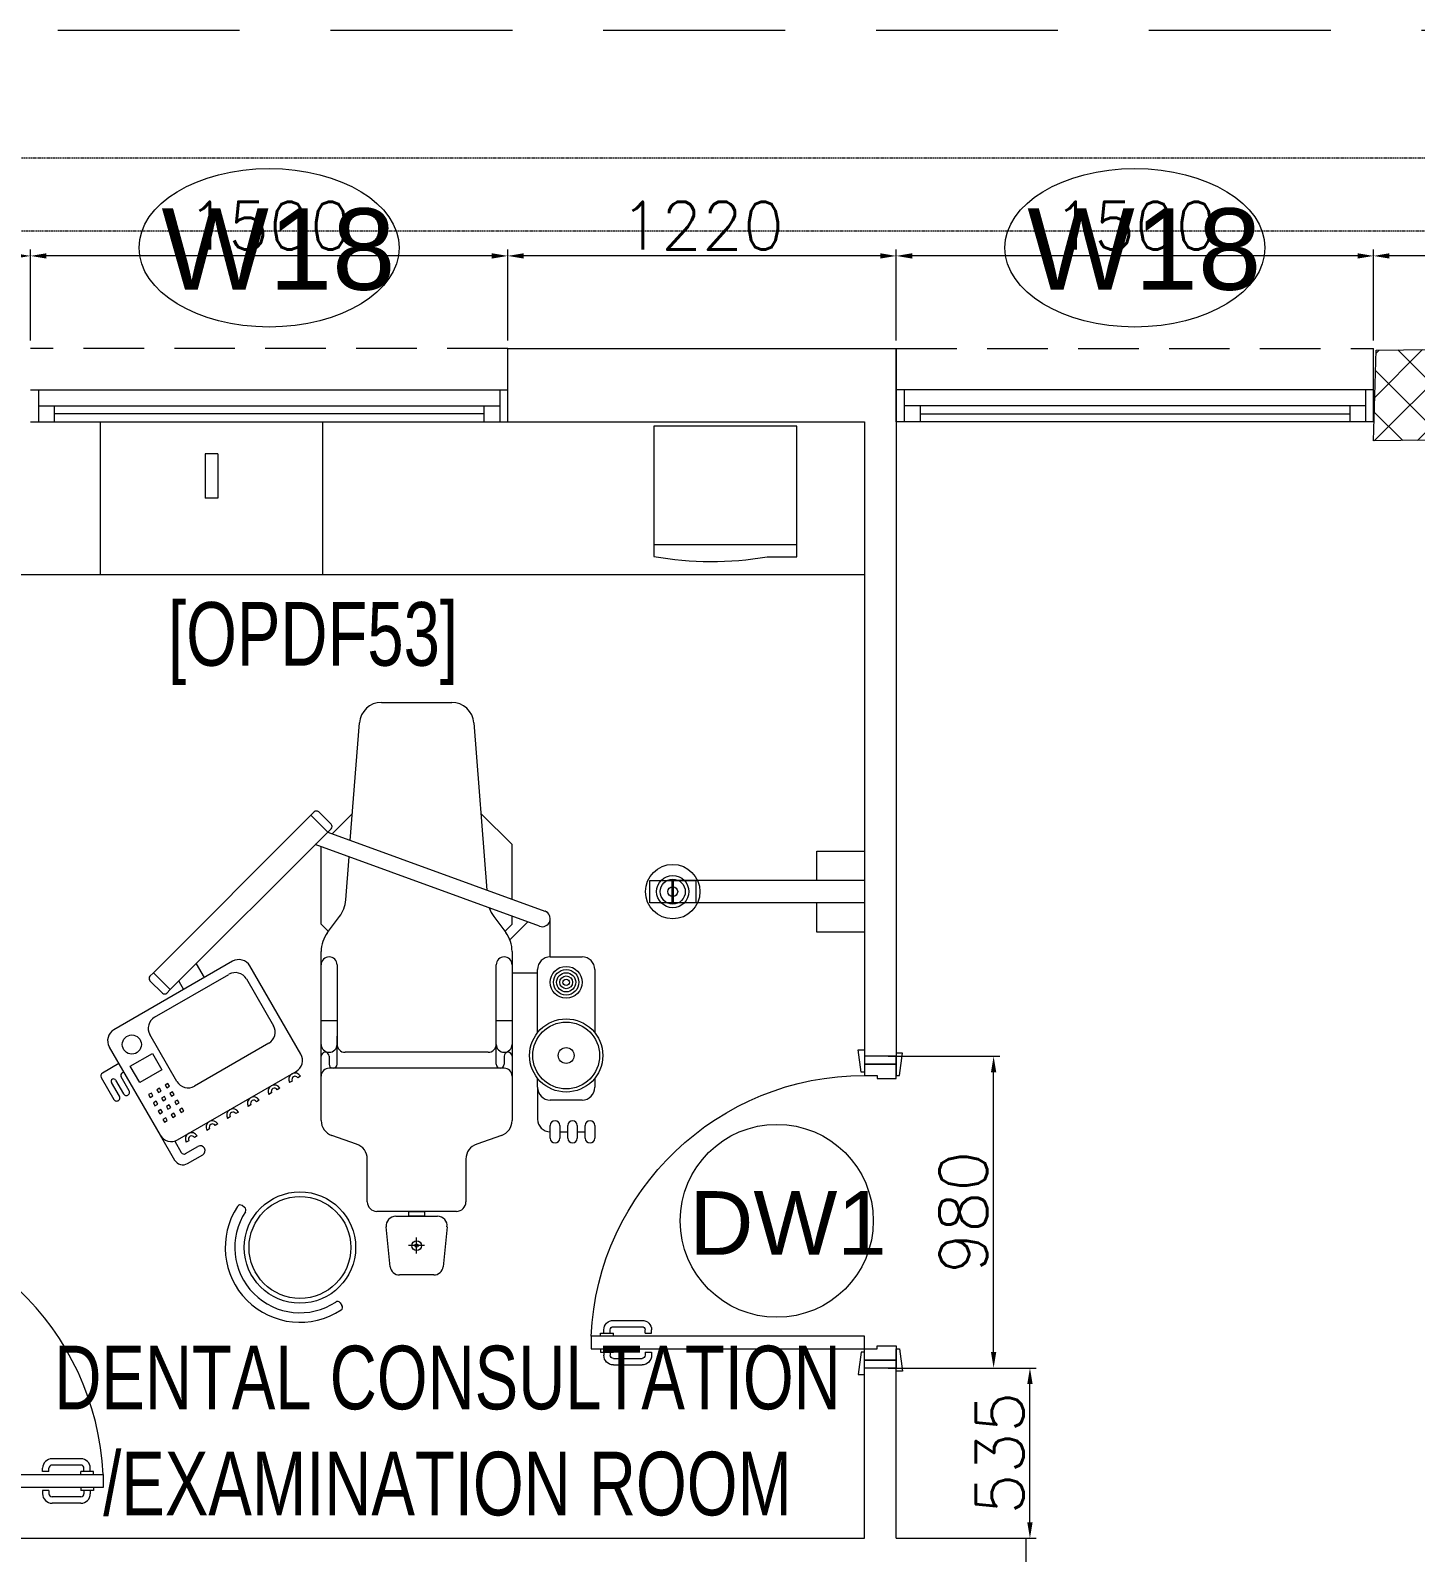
# Model space of a CAD drawing. Header units: millimetres. Extents: x -2143172 to 5255, y -610845 to 279739.
# Drawn here: x -1077387 to -1073034, y -576503 to -571718 of the extents above; entities that cross this region are included whole.
import ezdxf

# ---------------------------------------------------------------- set-up
doc = ezdxf.new("R2010")
doc.units = ezdxf.units.MM
doc.header["$LTSCALE"] = 30
doc.linetypes.add('HIDDEN', pattern=[9.525, 6.35, -3.175])
doc.linetypes.add('HIDDEN2', pattern=[0.1875, 0.125, -0.0625])
doc.layers.get('0').update_dxf_attribs({"lineweight": 5})
doc.layers.get('Defpoints').update_dxf_attribs({"lineweight": 5})
for name, color, linetype, lineweight in [('72_EGR_BASE_TEXT', 7, 'Continuous', 5), ('Al Window tag', 5, 'Continuous', 5), ('Aluminum', 7, 'Continuous', 5), ('C-HYDR-CTCH', 6, 'Continuous', 5), ('dims.', 152, 'Continuous', 5), ('DTAG', 20, 'Continuous', 9), ('Hatch', 252, 'Continuous', 5), ('LOADING', 163, 'Continuous', 5), ('Proj', 7, 'HIDDEN2', 5), ('Structure', 20, 'Continuous', 5), ('Walls', 32, 'Continuous', 5)]:
    doc.layers.add(name, color=color, linetype=linetype, lineweight=lineweight)
doc.layers.add('Wooden Joinery', color=7, linetype='Continuous', lineweight=5, true_color=0x521300)
doc.styles.add('SIMPLEX', font='SIMPLEX.shx', dxfattribs={"height": 150})
doc.styles.add('TTLB-A0-JeddahDP$0$swis721', font='swiss.ttf')
doc.styles.add('X3G_ENTITY_9EC9', font='swisscl.ttf', dxfattribs={"height": 0.2})
doc.styles.add('X3G_ENTITY_9F38', font='swisscl.ttf', dxfattribs={"height": 0.2})
doc.dimstyles.new('Buk', dxfattribs={"dimtxt": 150, "dimasz": 50, "dimexe": 20, "dimexo": 25, "dimgap": 20, "dimtad": 1, "dimdec": 0, "dimrnd": 5, "dimdsep": 46, "dimtxsty": 'SIMPLEX', "dimcen": 0, "dimdle": 20, "dimclrd": 256, "dimclre": 256, "dimclrt": 256, "dimadec": 0, "dimazin": 0, "dimtfac": 0.0075, "dimtdec": 0, "dimtmove": 1, "dimatfit": 2, "dimldrblk": 'ARCHTICK', "dimfxl": 1, "dimtolj": 1, "dimtzin": 0, "dimlwd": -1, "dimlwe": -1, "dimarcsym": 0})

# ---------------------------------------------------------------- blocks, each defined once
blk = doc.blocks.new('*D358')
at = {"layer": 'Defpoints', "color": 0, "transparency": 16777216}
for p in [(-1074665.5, -575923.1, 0.1), (-1074245.4, -575923.1), (-1074665.5, -576458.1, 0.1)]:
    blk.add_point(p, dxfattribs=at)
at = {"layer": 'dims.', "linetype": 'Continuous', "transparency": 16777216}
for p, q in [((-1074640.5, -575923.1), (-1074225.4, -575923.1)), ((-1074640.5, -576458.1), (-1074225.4, -576458.1))]:
    blk.add_line(p, q, dxfattribs=at)
at = {"layer": 'dims.', "transparency": 16777216}
blk.add_line((-1074245.4, -576408.1), (-1074245.4, -575973.1), dxfattribs=at)
for points in [[(-1074253.7, -575973.1), (-1074237, -575973.1), (-1074245.4, -575923.1)], [(-1074253.7, -576408.1), (-1074237, -576408.1), (-1074245.4, -576458.1)]]:
    blk.add_solid(points, dxfattribs=at)
at = {"layer": 'dims.', "transparency": 16777216, "insert": (-1074340.4, -576190.6), "char_height": 150, "attachment_point": 5, "rotation": 90, "style": 'SIMPLEX'}
blk.add_mtext('\\A1;535', dxfattribs=at)
blk = doc.blocks.new('_ArchTick')
at = {"color": 0, "linetype": 'ByBlock', "const_width": 0.15}
blk.add_lwpolyline([(-0.5, -0.5), (0.5, 0.5)], dxfattribs=at)
blk = doc.blocks.new('*D359')
at = {"layer": 'Defpoints', "color": 0, "transparency": 16777216}
for p in [(-1074715.5, -574943.1, 0.1), (-1074359.6, -574943.1), (-1074715.5, -575923.1, 0.1)]:
    blk.add_point(p, dxfattribs=at)
at = {"layer": 'dims.', "linetype": 'Continuous', "transparency": 16777216}
for p, q in [((-1074690.5, -574943.1), (-1074339.6, -574943.1)), ((-1074690.5, -575923.1), (-1074339.6, -575923.1))]:
    blk.add_line(p, q, dxfattribs=at)
at = {"layer": 'dims.', "transparency": 16777216}
blk.add_line((-1074359.6, -575873.1), (-1074359.6, -574993.1), dxfattribs=at)
for points in [[(-1074367.9, -574993.1), (-1074351.2, -574993.1), (-1074359.6, -574943.1)], [(-1074367.9, -575873.1), (-1074351.2, -575873.1), (-1074359.6, -575923.1)]]:
    blk.add_solid(points, dxfattribs=at)
at = {"layer": 'dims.', "transparency": 16777216, "insert": (-1074454.6, -575433.1), "char_height": 150, "attachment_point": 5, "rotation": 90, "style": 'SIMPLEX'}
blk.add_mtext('\\A1;980', dxfattribs=at)
blk = doc.blocks.new('*D194')
at = {"layer": 'Defpoints', "color": 0, "transparency": 16777216}
for p in [(-1073165.5, -572426.9), (-1073165.5, -572718.1, 0.1), (-1069301.9, -572718.1, 0.1)]:
    blk.add_point(p, dxfattribs=at)
at = {"layer": 'dims.', "linetype": 'Continuous', "transparency": 16777216}
for p, q in [((-1073165.5, -572693.1), (-1073165.5, -572406.9)), ((-1069301.9, -572693.1), (-1069301.9, -572406.9))]:
    blk.add_line(p, q, dxfattribs=at)
at = {"layer": 'dims.', "transparency": 16777216}
blk.add_line((-1069351.9, -572426.9), (-1073115.5, -572426.9), dxfattribs=at)
for points in [[(-1073115.5, -572418.6), (-1073115.5, -572435.3), (-1073165.5, -572426.9)], [(-1069351.9, -572418.6), (-1069351.9, -572435.3), (-1069301.9, -572426.9)]]:
    blk.add_solid(points, dxfattribs=at)
at = {"layer": 'dims.', "transparency": 16777216, "insert": (-1071233.7, -572331.9), "char_height": 150, "attachment_point": 5, "style": 'SIMPLEX'}
blk.add_mtext('\\A1;3865', dxfattribs=at)
blk = doc.blocks.new('*D195')
at = {"layer": 'Defpoints', "color": 0, "transparency": 16777216}
for p in [(-1074665.5, -572426.9), (-1074665.5, -572718.1, 0.1), (-1073165.5, -572718.1, 0.1)]:
    blk.add_point(p, dxfattribs=at)
at = {"layer": 'dims.', "linetype": 'Continuous', "transparency": 16777216}
for p, q in [((-1074665.5, -572693.1), (-1074665.5, -572406.9)), ((-1073165.5, -572693.1), (-1073165.5, -572406.9))]:
    blk.add_line(p, q, dxfattribs=at)
at = {"layer": 'dims.', "transparency": 16777216}
blk.add_line((-1073215.5, -572426.9), (-1074615.5, -572426.9), dxfattribs=at)
for points in [[(-1074615.5, -572418.6), (-1074615.5, -572435.3), (-1074665.5, -572426.9)], [(-1073215.5, -572418.6), (-1073215.5, -572435.3), (-1073165.5, -572426.9)]]:
    blk.add_solid(points, dxfattribs=at)
at = {"layer": 'dims.', "transparency": 16777216, "insert": (-1073915.5, -572331.9), "char_height": 150, "attachment_point": 5, "style": 'SIMPLEX'}
blk.add_mtext('\\A1;1500', dxfattribs=at)
blk = doc.blocks.new('*D196')
at = {"layer": 'Defpoints', "color": 0, "transparency": 16777216}
for p in [(-1075886.6, -572426.9), (-1075886.6, -572718.1, 0.1), (-1074665.5, -572718.1, 0.1)]:
    blk.add_point(p, dxfattribs=at)
at = {"layer": 'dims.', "linetype": 'Continuous', "transparency": 16777216}
for p, q in [((-1075886.6, -572693.1), (-1075886.6, -572406.9)), ((-1074665.5, -572693.1), (-1074665.5, -572406.9))]:
    blk.add_line(p, q, dxfattribs=at)
at = {"layer": 'dims.', "transparency": 16777216}
blk.add_line((-1074715.5, -572426.9), (-1075836.6, -572426.9), dxfattribs=at)
for points in [[(-1075836.6, -572418.6), (-1075836.6, -572435.3), (-1075886.6, -572426.9)], [(-1074715.5, -572418.6), (-1074715.5, -572435.3), (-1074665.5, -572426.9)]]:
    blk.add_solid(points, dxfattribs=at)
at = {"layer": 'dims.', "transparency": 16777216, "insert": (-1075276, -572331.9), "char_height": 150, "attachment_point": 5, "style": 'SIMPLEX'}
blk.add_mtext('\\A1;1220', dxfattribs=at)
blk = doc.blocks.new('*D197')
at = {"layer": 'Defpoints', "color": 0, "transparency": 16777216}
for p in [(-1077386.6, -572426.9), (-1077386.6, -572718.1, 0.1), (-1075886.6, -572718.1, 0.1)]:
    blk.add_point(p, dxfattribs=at)
at = {"layer": 'dims.', "linetype": 'Continuous', "transparency": 16777216}
for p, q in [((-1077386.6, -572693.1), (-1077386.6, -572406.9)), ((-1075886.6, -572693.1), (-1075886.6, -572406.9))]:
    blk.add_line(p, q, dxfattribs=at)
at = {"layer": 'dims.', "transparency": 16777216}
blk.add_line((-1075936.6, -572426.9), (-1077336.6, -572426.9), dxfattribs=at)
for points in [[(-1077336.6, -572418.6), (-1077336.6, -572435.3), (-1077386.6, -572426.9)], [(-1075936.6, -572418.6), (-1075936.6, -572435.3), (-1075886.6, -572426.9)]]:
    blk.add_solid(points, dxfattribs=at)
at = {"layer": 'dims.', "transparency": 16777216, "insert": (-1076636.6, -572331.9), "char_height": 150, "attachment_point": 5, "style": 'SIMPLEX'}
blk.add_mtext('\\A1;1500', dxfattribs=at)
blk = doc.blocks.new('*D198')
at = {"layer": 'Defpoints', "color": 0, "transparency": 16777216}
for p in [(-1078227, -572426.9), (-1078227, -572718.1, 0.1), (-1077386.6, -572718.1, 0.1)]:
    blk.add_point(p, dxfattribs=at)
at = {"layer": 'dims.', "linetype": 'Continuous', "transparency": 16777216}
for p, q in [((-1078227, -572693.1), (-1078227, -572406.9)), ((-1077386.6, -572693.1), (-1077386.6, -572406.9))]:
    blk.add_line(p, q, dxfattribs=at)
at = {"layer": 'dims.', "transparency": 16777216}
blk.add_line((-1077436.6, -572426.9), (-1078177, -572426.9), dxfattribs=at)
for points in [[(-1078177, -572418.6), (-1078177, -572435.3), (-1078227, -572426.9)], [(-1077436.6, -572418.6), (-1077436.6, -572435.3), (-1077386.6, -572426.9)]]:
    blk.add_solid(points, dxfattribs=at)
at = {"layer": 'dims.', "transparency": 16777216, "insert": (-1077806.8, -572331.9), "char_height": 150, "attachment_point": 5, "style": 'SIMPLEX'}
blk.add_mtext('\\A1;840', dxfattribs=at)
blk = doc.blocks.new('A$C72370EFE')
at = {"layer": 'Wooden Joinery'}
for p, q in [((-0.01, -0.04), (-0.02, -0.04)), ((-0.01, -0.03), (-0.01, -0.07)), ((0, -0.03), (-0.01, -0.03)), ((0.04, -0.03), (0.05, -0.03)), ((0.05, -0.03), (0.05, -0.07)), ((0.05, -0.04), (0.06, -0.04)), ((-0.05, -0.07), (-0.05, -0.16)), ((-0.03, -0.07), (-0.03, -0.16)), ((-0.01, -0.06), (-0.02, -0.06)), ((0, -0.07), (-0.01, -0.07)), ((0.04, -0.07), (0.05, -0.07)), ((0.05, -0.06), (0.06, -0.06)), ((0.07, -0.07), (0.07, -0.16)), ((0.09, -0.07), (0.09, -0.16)), ((-0.01, -0.17), (-0.02, -0.17)), ((-0.01, -0.19), (-0.02, -0.19)), ((-0.01, -0.17), (-0.01, -0.19)), ((0.05, -0.17), (0.06, -0.17)), ((0.05, -0.17), (0.05, -0.19)), ((0.05, -0.19), (0.06, -0.19))]:
    blk.add_line(p, q, dxfattribs=at)
for centre, radius, start, end in [((-0.02, -0.07), 0.03, 90, 180), ((0.06, -0.07), 0.03, 0, 90), ((-0.02, -0.07), 0.01, 90, 180), ((0.06, -0.07), 0.01, 0, 90), ((-0.02, -0.16), 0.03, 180, 270), ((-0.02, -0.16), 0.01, 180, 270), ((0.06, -0.16), 0.01, 270, 0), ((0.06, -0.16), 0.03, 270, 0)]:
    blk.add_arc(centre, radius, start, end, dxfattribs=at)
blk = doc.blocks.new('A$C5DAD61B4')
at = {"layer": 'Wooden Joinery'}
for points in [[(80, 959.1), (80, 969.1), (10, 979.1), (10, 959.1)], [(940, 959.1), (940, 969.1), (1010, 979.1), (1010, 959.1)], [(70, 859.1), (70, 849.1), (0, 839.1), (0, 859.1)], [(120, 859.1), (120, 0), (80, 0), (80, 859.1)], [(950, 859.1), (950, 849.1), (1020, 839.1), (1020, 859.1)]]:
    blk.add_lwpolyline(points, close=True, dxfattribs=at)
for points in [[(45, 859.1), (45, 959.1), (20, 959.1), (20, 859.1), (45, 859.1)], [(45, 859.1), (80, 859.1), (80, 899.1), (90, 899.1), (90, 959.1), (45, 959.1), (45, 859.1)], [(975, 859.1), (940, 859.1), (940, 899.1), (930, 899.1), (930, 959.1), (975, 959.1), (975, 859.1)], [(975, 859.1), (975, 959.1), (1000, 959.1), (1000, 859.1), (975, 859.1)]]:
    blk.add_lwpolyline(points, dxfattribs=at)
blk.add_arc((80, 859.1), 860, 272.666, 0, dxfattribs=at)
at = {"layer": 'Wooden Joinery', "xscale": 999.9999999998854, "yscale": 999.9999999998854, "zscale": 999.9999999998854, "rotation": 180}
blk.add_blockref('A$C72370EFE', (120, 0), dxfattribs=at)
blk = doc.blocks.new('A$C47696aed')
at = {"layer": 'Hatch'}
h = blk.add_hatch(dxfattribs=at)
h.set_pattern_fill('ANSI37', color=256, scale=30)
h.paths.add_polyline_path([(50952.7, 21917.9), (50348.7, 21909.7), (50352.6, 21621.3), (50956.6, 21629.5)])
h.paths.add_polyline_path([(43791.9, 21910.1), (43208.4, 21904.7), (43188.5, 21613.3), (43772, 21618.7)])
h.paths.add_polyline_path([(29414.9, 21902.8), (28815.8, 21898.7), (28810.1, 21605.6), (29409.2, 21609.7)])
h.paths.add_polyline_path([(36600.2, 21904.9), (35999, 21897.4), (35990.7, 21611.8), (36591.9, 21619.3)])
h.paths.add_polyline_path([(22195.7, 21912), (21589.3, 21890.2), (21603.8, 21597.6), (22210.2, 21619.5)])
h.paths.add_polyline_path([(15459.1, 21901.7), (14237.2, 21925.6), (14230.7, 21629.5), (15452.7, 21605.5)])
h.paths.add_polyline_path([(15473.2, 14701.6), (14258.2, 14685.8), (14244.7, 14393.4), (15459.7, 14409.1)])
h.paths.add_polyline_path([(15447.1, 7508.4), (14244, 7492.4), (14238.3, 7199.4), (15441.4, 7215.3)])
h.paths.add_polyline_path([(15465.6, 309.7), (14269, 298.3), (14271.8, 3.8), (15468.5, 15.2)])
h.paths.add_polyline_path([(7830.6, 311.8), (7227.1, 308.1), (7237.7, 22.6), (7841.3, 26.3)])
h.paths.add_polyline_path([(7815.2, 7509.8), (7218.4, 7511.4), (7218.2, 7210.2), (7815.1, 7208.6)])
h.paths.add_polyline_path([(7825.1, 14699.4), (7205.8, 14700.6), (7195.2, 14397.6), (7814.5, 14396.4)])
h.paths.add_polyline_path([(7801.7, 21878.7), (7201.1, 21893.2), (7197.5, 21603.6), (7798.1, 21589.1)])
h.paths.add_polyline_path([(602.6, 21876.9), (0, 21899.6), (1.9, 21611.2), (604.5, 21588.5)])
h.paths.add_polyline_path([(610.4, 7498.6), (8.3, 7491.6), (11.7, 7200), (613.7, 7206.9)])
h.paths.add_polyline_path([(627.9, 303.9), (29.5, 302.9), (34.3, 2.3), (632.7, 3.3)])
h.paths.add_polyline_path([(22214.6, 317.2), (21608.9, 304.3), (21614.6, 3.1), (22220.3, 16)])
h.paths.add_polyline_path([(22208.1, 7509.7), (21613.7, 7492.1), (21615.8, 7195.5), (22210.2, 7213.1)])
h.paths.add_polyline_path([(22199.3, 14717.7), (21600.4, 14710), (21604.4, 14409.9), (22203.4, 14417.6)])
h.paths.add_polyline_path([(29399.7, 14702.4), (28797.7, 14707.1), (28802, 14415), (29403.9, 14410.3)])
h.paths.add_polyline_path([(29403.4, 7519.8), (28799.6, 7502.2), (28813, 7202.1), (29413.1, 7223.2)])
h.paths.add_polyline_path([(29419.5, 303.8), (28815.7, 310.4), (28813.3, 24.7), (29417.2, 18.1)])
h.paths.add_polyline_path([(36618, 314.2), (36020.7, 299.7), (36029.7, 0), (36627, 14.6)])
h.paths.add_polyline_path([(36610.7, 7502.6), (36009.5, 7504.5), (36010.6, 7207.3), (36611.9, 7205.4)])
h.paths.add_polyline_path([(36574.3, 14706.4), (35993.4, 14711.1), (36013.1, 14421.3), (36594, 14416.6)])
h.paths.add_polyline_path([(43777.6, 14705.7), (43180, 14719.4), (43182, 14427.5), (43779.6, 14413.8)])
h.paths.add_polyline_path([(43778.6, 7507.1), (43210.2, 7499.5), (43212, 7205.4), (43780.5, 7213)])
h.paths.add_polyline_path([(43815.7, 310), (43210.4, 307.3), (43211.8, 2.8), (43817, 5.4)])
h.paths.add_polyline_path([(50989.9, 309.5), (50401.9, 325.5), (50388.7, 18.3), (50976.7, 2.3)])
h.paths.add_polyline_path([(50974.1, 7508.9), (50370.9, 7510), (50368.9, 7213.4), (50972.2, 7212.3)])
at = {"layer": 'C-HYDR-CTCH', "color": 4, "flags": 128}
blk.add_lwpolyline([(35990.7, 21611.8), (35999, 21897.4), (36600.2, 21904.9), (36591.9, 21619.3), (35990.7, 21611.8)], dxfattribs=at)
blk = doc.blocks.new('A$C69883648')
at = {"layer": 'Al Window tag'}
blk.add_ellipse((0, 0), major_axis=(408.6, 0), ratio=0.610025, dxfattribs=at)
at = {"layer": 'Al Window tag', "insert": (-338.2, 123.8, 0), "char_height": 256, "attachment_point": 1, "style": 'TTLB-A0-JeddahDP$0$swis721'}
blk.add_mtext_dynamic_manual_height_columns('W18', width=1569.457, gutter_width=9406.5, heights=[480.3], dxfattribs=at)
blk = doc.blocks.new('A$C164D1FF0')
at = {"layer": 'DTAG'}
blk.add_circle((0, 0), 303.3, dxfattribs=at)
at = {"layer": 'DTAG', "insert": (-275.2, 93.3), "char_height": 200, "width": 6547.939, "attachment_point": 1, "style": 'TTLB-A0-JeddahDP$0$swis721'}
blk.add_mtext('DW1', dxfattribs=at)
blk = doc.blocks.new('3-Wall-hung vitreous china basin -  Khroma - 327651xx0 - 327651000 White-4272088-4-Second Floor Level')
at = {"layer": 'LOADING'}
for p, q in [((475, 489.5), (-225, 489.5)), ((-225, 489.5), (-225, 10)), ((475, 10), (475, 489.5)), ((105, 250), (145, 250)), ((105, 110), (105, 250)), ((145, 110), (145, 250)), ((105, 110), (145, 110))]:
    blk.add_line(p, q, dxfattribs=at)
blk = doc.blocks.new('D.131.54.59')
for p, q in [((293989, 4464.5), (293384, 4464.5)), ((293389, 4429.5), (293384, 4429.5)), ((293989, 4394.5), (293384, 4394.5))]:
    blk.add_line(p, q)
for points in [[(293989, 4557), (293989, 4302), (293839, 4302), (293839, 4394.5)], [(293839, 4464.5), (293839, 4557), (293989, 4557)], [(293314, 4464.5), (293384, 4464.5), (293384, 4394.5), (293314, 4394.5), (293314, 4464.5)], [(293389, 4464.5), (293459, 4464.5), (293459, 4394.5), (293389, 4394.5), (293389, 4464.5)]]:
    blk.add_lwpolyline(points)
for radius in [85.6, 50.6, 39.4, 15.6]:
    blk.add_circle((293386.5, 4429.5), radius)
blk = doc.blocks.new('D.121.03.06')
at = {"layer": 'LOADING'}
for p, q in [((286077.8, 7085), (286298.2, 7085)), ((285979.6, 6651.1), (286008, 7020.4)), ((286368, 7020.4), (286408.4, 6495)), ((285855.5, 6730), (285360.6, 6235)), ((285866.2, 6740.6), (285855.5, 6730)), ((285908.6, 6676.9), (285855.5, 6730)), ((285880.3, 6740.6), (285919.2, 6701.7)), ((285922.2, 6672), (285986.1, 6735.9)), ((286488, 6637.8), (286389.9, 6735.9)), ((285413.6, 6182), (285908.6, 6676.9)), ((285919.2, 6687.5), (285908.6, 6676.9)), ((285908.6, 6676.9), (286591.4, 6428.4)), ((286574.3, 6381.4), (285869.6, 6637.9)), ((285888, 6387.8), (285888, 6631.2)), ((286488, 6466), (286488, 6637.8)), ((285965.2, 6464), (285975.6, 6599.3)), ((286488, 6387.8), (286488, 6412.8)), ((285910.6, 6365.2), (285888, 6387.8)), ((285908, 6361.7), (285945.5, 6411.7)), ((286430.5, 6411.7), (286468, 6361.7)), ((286465.4, 6365.2), (286488, 6387.8)), ((286481, 6338.4), (286537.5, 6394.8)), ((286607.9, 6285), (286607.9, 6404.9)), ((285609.3, 6271.1), (285236.9, 6056.1)), ((285888, 5910), (285888, 6301.7)), ((286488, 6301.7), (286488, 5910)), ((286608, 6285), (286708, 6285)), ((285360.6, 6235), (285350, 6224.4)), ((285413.6, 6182), (285360.6, 6235)), ((285360.6, 6235), (285413.6, 6182)), ((285364.5, 6095.1), (285598.3, 6230.1)), ((285495.2, 6263.5), (285520.4, 6219.8)), ((285823.9, 5979.4), (285663.9, 6256.5)), ((285888, 6010), (285888, 6260)), ((285938, 6260), (285938, 6010)), ((286438, 6010), (286438, 6260)), ((286488, 6260), (286488, 6010)), ((286488, 6235), (286568, 6235)), ((286568, 6046.6), (286568, 6245)), ((286748, 6245), (286748, 6046.6)), ((285350, 6210.2), (285388.9, 6171.3)), ((285403, 6171.3), (285413.6, 6182)), ((285440.3, 6208.6), (285455.5, 6182.3)), ((285652.9, 6215.5), (285737.9, 6068.3)), ((285888, 6085), (285938, 6085)), ((286438, 6085), (286488, 6085)), ((285434.8, 5893.3), (285349.8, 6040.5)), ((285938, 5947.5), (285938, 6036.1)), ((286438, 5947.5), (286438, 6036.1)), ((285222.2, 6001.5), (285382.2, 5724.4)), ((285288.1, 5941.5), (285357.4, 5981.5)), ((285357.4, 5981.5), (285387.4, 5929.6)), ((285723.3, 6013.6), (285489.5, 5878.6)), ((286413, 5985), (285963, 5985)), ((285252.2, 5949.5), (285200.3, 5919.5)), ((285318.1, 5889.6), (285288.1, 5941.5)), ((285913, 5972.5), (285913, 5947.5)), ((286463, 5935), (285913, 5935)), ((286463, 5972.5), (286463, 5947.5)), ((285196.6, 5905.9), (285236.6, 5836.6)), ((285253.9, 5846.6), (285228.9, 5889.9)), ((285242.1, 5897.5), (285267.1, 5854.2)), ((285284.5, 5864.2), (285259.5, 5907.5)), ((285263.1, 5921.2), (285267.2, 5923.5)), ((285387.4, 5929.6), (285318.1, 5889.6)), ((285406.2, 5886.9), (285397.6, 5881.9)), ((285411.2, 5878.2), (285406.2, 5886.9)), ((285436.9, 5709.7), (285809.3, 5924.7)), ((285797.3, 5894.7), (285788.7, 5889.7)), ((285823.3, 5909.7), (285814.7, 5904.7)), ((285888, 5770.6), (285888, 5910)), ((286488, 5910), (286488, 5770.6)), ((286568, 5875), (286568, 5903.4)), ((286748, 5903.4), (286748, 5875)), ((285354.3, 5856.9), (285345.6, 5851.9)), ((285345.6, 5851.9), (285350.6, 5843.2)), ((285350.6, 5843.2), (285359.3, 5848.2)), ((285359.3, 5848.2), (285354.3, 5856.9)), ((285380.3, 5871.9), (285371.6, 5866.9)), ((285371.6, 5866.9), (285376.6, 5858.2)), ((285376.6, 5858.2), (285385.3, 5863.2)), ((285385.3, 5863.2), (285380.3, 5871.9)), ((285395.3, 5845.9), (285386.6, 5840.9)), ((285386.6, 5840.9), (285391.6, 5832.2)), ((285400.3, 5837.2), (285395.3, 5845.9)), ((285397.6, 5881.9), (285402.6, 5873.2)), ((285402.6, 5873.2), (285411.2, 5878.2)), ((285421.2, 5860.9), (285412.6, 5855.9)), ((285412.6, 5855.9), (285417.6, 5847.2)), ((285417.6, 5847.2), (285426.2, 5852.2)), ((285426.2, 5852.2), (285421.2, 5860.9)), ((285732.4, 5857.2), (285723.7, 5852.2)), ((285758.4, 5872.2), (285749.7, 5867.2)), ((286568, 5875), (286568, 5775)), ((285369.3, 5830.9), (285360.6, 5825.9)), ((285360.6, 5825.9), (285365.6, 5817.2)), ((285365.6, 5817.2), (285374.3, 5822.2)), ((285374.3, 5822.2), (285369.3, 5830.9)), ((285384.3, 5804.9), (285375.6, 5799.9)), ((285375.6, 5799.9), (285380.6, 5791.3)), ((285380.6, 5791.3), (285389.3, 5796.3)), ((285389.3, 5796.3), (285384.3, 5804.9)), ((285391.6, 5832.2), (285400.3, 5837.2)), ((285410.3, 5819.9), (285401.6, 5814.9)), ((285401.6, 5814.9), (285406.6, 5806.3)), ((285406.6, 5806.3), (285415.3, 5811.3)), ((285415.3, 5811.3), (285410.3, 5819.9)), ((285425.3, 5793.9), (285416.6, 5788.9)), ((285430.3, 5785.3), (285425.3, 5793.9)), ((285436.2, 5834.9), (285427.6, 5829.9)), ((285427.6, 5829.9), (285432.6, 5821.3)), ((285432.6, 5821.3), (285441.2, 5826.3)), ((285441.2, 5826.3), (285436.2, 5834.9)), ((285451.2, 5808.9), (285442.6, 5803.9)), ((285442.6, 5803.9), (285447.6, 5795.3)), ((285447.6, 5795.3), (285456.2, 5800.3)), ((285456.2, 5800.3), (285451.2, 5808.9)), ((285628.5, 5797.2), (285619.8, 5792.2)), ((285667.4, 5819.7), (285658.8, 5814.7)), ((285693.4, 5834.7), (285684.8, 5829.7)), ((286708, 5835), (286608, 5835)), ((285399.3, 5778.9), (285390.6, 5773.9)), ((285390.6, 5773.9), (285395.6, 5765.3)), ((285395.6, 5765.3), (285404.3, 5770.3)), ((285404.3, 5770.3), (285399.3, 5778.9)), ((285416.6, 5788.9), (285421.6, 5780.3)), ((285421.6, 5780.3), (285430.3, 5785.3)), ((285537.5, 5744.7), (285528.9, 5739.7)), ((285563.5, 5759.7), (285554.9, 5754.7)), ((285602.5, 5782.2), (285593.8, 5777.2)), ((286608, 5715), (286608, 5755)), ((286638, 5755), (286638, 5715)), ((286663, 5715), (286663, 5755)), ((286693, 5755), (286693, 5715)), ((286718, 5715), (286718, 5755)), ((286748, 5755), (286748, 5715)), ((285382.2, 5724.4), (285427.3, 5646.4)), ((285427.6, 5705.8), (285448.3, 5670.1)), ((285472.6, 5707.2), (285463.9, 5702.2)), ((285498.6, 5722.2), (285489.9, 5717.2)), ((285999.3, 5696.6), (285921.7, 5723.4)), ((286454.3, 5723.4), (286376.7, 5696.6)), ((286638, 5735), (286663, 5735)), ((286693, 5735), (286718, 5735)), ((285461.9, 5666.4), (285500.9, 5688.9)), ((285468.3, 5635.5), (285515.9, 5663)), ((286033, 5515), (286033, 5649.4)), ((286343, 5649.4), (286343, 5515)), ((285647.5, 5497.5), (285639.4, 5503.3)), ((286313, 5485), (286063, 5485)), ((286122.3, 5469.8), (286253.7, 5469.8)), ((286163, 5469.8), (286163, 5485)), ((286163, 5485), (286213, 5485)), ((286213, 5469.8), (286163, 5469.8)), ((286213, 5485), (286213, 5469.8)), ((286104.5, 5311), (286092.5, 5435.9)), ((286283.5, 5435.9), (286271.5, 5311)), ((286213.2, 5377.4), (286162.8, 5377.4)), ((286188, 5352.3), (286188, 5402.6)), ((286241.7, 5285), (286134.3, 5285)), ((285947.5, 5197.5), (285953.4, 5189.4))]:
    blk.add_line(p, q, dxfattribs=at)
for centre, radius in [((286658, 6205), 50), ((286658, 6205), 40), ((286658, 6205), 30), ((286658, 6205), 20), ((286658, 6205), 10), ((286658, 5975), 115), ((286658, 5975), 105), ((285292.9, 6009.4), 30), ((286658, 5975), 25), ((285821.3, 5371.3), 175), ((285821.3, 5371.3), 160), ((286188, 5377.4), 15.2), ((286188, 5377.4), 5.15)]:
    blk.add_circle(centre, radius, dxfattribs=at)
for centre, radius, start, end in [((286077.8, 7015), 70, 90, 175.6013), ((286298.2, 7015), 70, 4.3987, 90), ((285873.2, 6733.5), 10, 45, 135), ((285912.1, 6694.6), 10, 315, 45), ((285865.5, 6471.7), 100, 323.1301, 355.6013), ((286510.5, 6471.7), 100, 199.0591, 216.8699), ((286582.9, 6404.9), 25, 250, 70), ((286582.9, 6404.9), 25, 0, 70), ((285988, 6301.7), 100, 143.1301, 180), ((286388, 6301.7), 100, 0, 36.8699), ((285629.3, 6236.5), 40, 30, 120), ((285913, 6260), 25, 0, 180), ((286463, 6260), 25, 0, 180), ((286608, 6245), 40, 90, 180), ((286708, 6245), 40, 0, 90), ((285357, 6217.3), 10, 135, 225), ((285618.3, 6195.5), 40, 30, 120), ((285395.9, 6178.4), 10, 225, 315), ((285384.5, 6060.5), 40, 120, 210), ((285256.9, 6021.5), 40, 120, 210), ((285703.3, 6048.3), 40, 300, 30), ((285913, 6010), 25, 180, 0), ((285900.5, 5972.5), 12.5, 0, 180), ((285963, 6010), 25, 180, 270), ((286413, 6010), 25, 270, 0), ((286463, 6010), 25, 180, 0), ((286475.5, 5972.5), 12.5, 0, 180), ((285789.3, 5959.4), 40, 300, 30), ((285913, 5910), 25, 90, 180), ((285925.5, 5947.5), 12.5, 180, 0), ((286450.5, 5947.5), 12.5, 180, 0), ((286463, 5910), 25, 0, 90), ((285205.3, 5910.9), 10, 120, 210), ((285235.5, 5893.7), 7.62, 30, 210), ((285268.1, 5912.5), 10, 120, 210), ((285469.5, 5913.3), 40, 210, 300), ((285806, 5899.7), 20, 30, 210), ((285806, 5899.7), 10, 30, 210), ((285245.3, 5841.6), 10, 210, 30), ((285275.8, 5859.2), 10, 210, 30), ((285676.1, 5824.7), 20, 30, 210), ((285741.1, 5862.2), 20, 30, 210), ((285741.1, 5862.2), 10, 30, 210), ((286608, 5875), 40, 180, 270), ((286708, 5875), 40, 270, 0), ((285611.1, 5787.2), 20, 30, 210), ((285611.1, 5787.2), 10, 30, 210), ((285676.1, 5824.7), 10, 30, 210), ((285546.2, 5749.7), 20, 30, 210), ((285546.2, 5749.7), 10, 30, 210), ((285938, 5770.6), 50, 180, 250.9744), ((286438, 5770.6), 50, 289.0256, 360), ((286608, 5775), 40, 180, 270), ((286623, 5755), 15, 0, 180), ((286678, 5755), 15, 0, 180), ((286733, 5755), 15, 0, 180), ((285416.9, 5744.4), 40, 210, 300), ((285481.2, 5712.2), 20, 30, 210), ((285481.2, 5712.2), 10, 30, 210), ((285983, 5649.4), 50, 0, 70.9744), ((286393, 5649.4), 50, 109.0256, 180), ((286623, 5715), 15, 180, 360), ((286678, 5715), 15, 180, 360), ((286733, 5715), 15, 180, 360), ((285453.3, 5661.4), 30, 210, 300), ((285456.9, 5675.1), 10, 210, 300), ((285508.4, 5676), 15, 300, 120), ((285633.5, 5495.2), 10, 54.0209, 146.5682), ((286063, 5515), 30, 180, 270), ((286313, 5515), 30, 270, 0), ((285821.3, 5371.3), 235, 146.5682, 303.4318), ((285821.3, 5371.3), 205, 146.6867, 303.3133), ((285641.6, 5489.4), 10, 326.6867, 54.0209), ((286122.3, 5439.8), 30, 90, 187.5946), ((286253.7, 5439.8), 30, 352.4054, 90), ((286134.3, 5315), 30, 187.5946, 270), ((286241.7, 5315), 30, 270, 352.4054), ((285939.4, 5191.6), 10, 35.9791, 123.3133), ((285945.3, 5183.5), 10, 303.4318, 35.9791)]:
    blk.add_arc(centre, radius, start, end, dxfattribs=at)
blk = doc.blocks.new('Dental Sterilizer')
at = {"layer": 'LOADING'}
for p, q in [((-40485.8, -32478.8, 0.1), (-40935.8, -32478.8, 0.1)), ((-40935.8, -32478.8, 0.1), (-40935.8, -32888.3, 0.1)), ((-40485.8, -32889.4, 0.1), (-40485.8, -32478.8, 0.1)), ((-40935.8, -32850.6, 0.1), (-40485.8, -32850.6, 0.1)), ((-40579.8, -32889.4, 0.1), (-40485.8, -32889.4, 0.1))]:
    blk.add_line(p, q, dxfattribs=at)
blk.add_arc((-40754.9, -31881.8, 0.1), 1022.7, 259.8109, 279.8595, dxfattribs=at)

msp = doc.modelspace()

# ---------------------------------------------------------------- linework, layer by layer
at = {"layer": 'Aluminum'}
for p, q in [((-1077386.6, -572848.1, 0.2), (-1075886.6, -572848.1, 0.2)), ((-1077361.6, -572848.1, 0.2), (-1077361.6, -572948.1, 0.2)), ((-1075911.6, -572848.1, 0.2), (-1075911.6, -572948.1, 0.2)), ((-1077361.6, -572898.1, 0.2), (-1075911.6, -572898.1, 0.2)), ((-1077311.6, -572898.1, 0.2), (-1077311.6, -572948.1, 0.2)), ((-1075961.6, -572898.1, 0.2), (-1075961.6, -572948.1, 0.2)), ((-1077386.6, -572948.1, 0.2), (-1075886.6, -572948.1, 0.2)), ((-1075961.6, -572923.1, 0.2), (-1077311.6, -572923.1, 0.2))]:
    msp.add_line(p, q, dxfattribs=at)
at = {"layer": 'Aluminum', "color": 6}
for p, q in [((-1073165.5, -572848.1, 0.2), (-1074665.5, -572848.1, 0.2)), ((-1074640.5, -572848.1, 0.2), (-1074640.5, -572948.1, 0.2)), ((-1073190.5, -572848.1, 0.2), (-1073190.5, -572948.1, 0.2)), ((-1073190.5, -572898.1, 0.2), (-1074640.5, -572898.1, 0.2)), ((-1074590.5, -572898.1, 0.2), (-1074590.5, -572948.1, 0.2)), ((-1073240.5, -572898.1, 0.2), (-1073240.5, -572948.1, 0.2)), ((-1073165.5, -572948.1, 0.2), (-1074665.5, -572948.1, 0.2)), ((-1074590.5, -572923.1, 0.2), (-1073240.5, -572923.1, 0.2))]:
    msp.add_line(p, q, dxfattribs=at)
at = {"layer": 'LOADING'}
for p, q in [((-1077537.4, -573428.1, 0.1), (-1075767.4, -573428.1, 0.1)), ((-1075767.4, -573428.1, 0.1), (-1074765.5, -573428.1, 0.1))]:
    msp.add_line(p, q, dxfattribs=at)
at = {"layer": 'Proj'}
for p, q in [((-1087577.2, -572118.1, 0.2), (-1072176.8, -572118.1, 0.2)), ((-1087347.2, -572348.1, 0.2), (-1072406.8, -572348.1, 0.2))]:
    msp.add_line(p, q, dxfattribs=at)
at = {"layer": 'Proj', "linetype": 'HIDDEN'}
msp.add_line((-1075886.6, -572718.1, 0.2), (-1077386.6, -572718.1, 0.2), dxfattribs=at)
at = {"layer": 'Proj', "color": 6, "linetype": 'HIDDEN'}
msp.add_line((-1074665.5, -572718.1, 0.2), (-1073165.5, -572718.1, 0.2), dxfattribs=at)
at = {"layer": 'Proj', "linetype": 'HIDDEN', "ltscale": 3, "elevation": 0.2}
msp.add_lwpolyline([(-1058727, -571718.1), (-1110147, -571718.1), (-1110147, -595618.1), (-1058727, -595618.1)], dxfattribs=at)
at = {"layer": 'Walls'}
for p, q in [((-1075886.6, -572718.1, 0.2), (-1074665.5, -572718.1, 0.2)), ((-1075886.6, -572948.1, 0.2), (-1075886.6, -572718.1, 0.2)), ((-1074665.5, -572718.1, 0.2), (-1074665.5, -574943.1, 0.2)), ((-1074665.5, -572948.1, 0.2), (-1074665.5, -572718.1, 0.2)), ((-1073165.5, -572948.1, 0.2), (-1073165.5, -572718.1, 0.2)), ((-1075886.6, -572948.1, 0.2), (-1074765.5, -572948.1, 0.2)), ((-1074765.5, -572948.1, 0.2), (-1074765.5, -574943.1, 0.2)), ((-1074665.5, -574943.1, 0.2), (-1074765.5, -574943.1, 0.2)), ((-1074665.5, -575923.1, 0.2), (-1074765.5, -575923.1, 0.2)), ((-1074765.5, -576458.1, 0.2), (-1074765.5, -575923.1, 0.2)), ((-1074665.5, -575933.1, 0.2), (-1074665.5, -575923.1, 0.2)), ((-1074665.5, -576458.1, 0.2), (-1074665.5, -575923.1, 0.2)), ((-1078017.4, -576458.1, 0.2), (-1074765.5, -576458.1, 0.2)), ((-1074665.5, -576458.1, 0.2), (-1074257, -576458.1, 0.2)), ((-1074257, -576658.1, 0.2), (-1074257, -576458.1, 0.2))]:
    msp.add_line(p, q, dxfattribs=at)

# ---------------------------------------------------------------- block references
at = {"layer": 'Al Window tag'}
for p in [(-1076636.6, -572401.3, 0.2), (-1073915.5, -572401.3, 0.2)]:
    msp.add_blockref('A$C69883648', p, dxfattribs=at)
at = {"layer": 'DTAG'}
msp.add_blockref('A$C164D1FF0', (-1075040.9, -575460.3, -0.1), dxfattribs=at)
at = {"layer": 'LOADING', "rotation": 180}
msp.add_blockref('3-Wall-hung vitreous china basin -  Khroma - 327651xx0 - 327651000 White-4272088-4-Second Floor Level', (-1076692.4, -572938.6, 0.1), dxfattribs=at)
at = {"layer": 'LOADING'}
for name, p in [('Dental Sterilizer', (-1034491.8, -540483.3, 0.1)), ('D.121.03.06', (-1362360.9, -580915.5, 0.1)), ('D.121.03.06', (-1362360.9, -580915.5, 0.1)), ('D.131.54.59', (-1368754.5, -578854.9, 0.1))]:
    msp.add_blockref(name, p, dxfattribs=at)
at = {"layer": 'Structure', "color": 3}
msp.add_blockref('A$C47696aed', (-1109156.4, -594620.4, 0.2), dxfattribs=at)
at = {"layer": 'Wooden Joinery', "xscale": -1, "rotation": 270}
msp.add_blockref('A$C5DAD61B4', (-1075624.6, -575943.1, 0.2), dxfattribs=at)
at = {"layer": 'Wooden Joinery', "rotation": 89.99999999999999}
msp.add_blockref('A$C5DAD61B4', (-1077158.4, -576378.1, 0.2), dxfattribs=at)

# ---------------------------------------------------------------- texts
at = {"layer": '72_EGR_BASE_TEXT', "insert": (-1076498.5, -573515.2, 0.2), "char_height": 200, "attachment_point": 2, "style": 'X3G_ENTITY_9F38'}
msp.add_mtext('[OPDF53]', dxfattribs=at)
at = {"layer": '72_EGR_BASE_TEXT', "insert": (-1076075.8, -575852.8, 0.2), "char_height": 200, "width": 3270.33, "attachment_point": 2, "style": 'X3G_ENTITY_9EC9'}
msp.add_mtext('DENTAL CONSULTATION /EXAMINATION ROOM', dxfattribs=at)

# ---------------------------------------------------------------- dimensions: what is measured, and where the dimension line sits
at = {"layer": 'dims.'}
for base, p1, p2, picture, middle in [((-1078227, -572426.9, 0.1), (-1077386.6, -572718.1, 0.2), (-1078227, -572718.1, 0.2), '*D198', (-1077806.8, -572331.9, 0.1)), ((-1077386.6, -572426.9, 0.1), (-1075886.6, -572718.1, 0.2), (-1077386.6, -572718.1, 0.2), '*D197', (-1076636.6, -572331.9, 0.1)), ((-1075886.6, -572426.9, 0.1), (-1074665.5, -572718.1, 0.2), (-1075886.6, -572718.1, 0.2), '*D196', (-1075276, -572331.9, 0.1)), ((-1074665.5, -572426.9, 0.1), (-1073165.5, -572718.1, 0.2), (-1074665.5, -572718.1, 0.2), '*D195', (-1073915.5, -572331.9, 0.1)), ((-1073165.5, -572426.9, 0.1), (-1069301.9, -572718.1, 0.2), (-1073165.5, -572718.1, 0.2), '*D194', (-1071233.7, -572331.9, 0.1))]:
    dim = msp.add_linear_dim(base=base, p1=p1, p2=p2, dimstyle='Buk', dxfattribs=at)
    dim.commit()
    dim.dimension.update_dxf_attribs({"geometry": picture, "text_midpoint": middle})
for base, p1, p2, picture, middle in [((-1074359.6, -574943.1, 0.1), (-1074715.5, -575923.1, 0.2), (-1074715.5, -574943.1, 0.2), '*D359', (-1074454.6, -575433.1, 0.1)), ((-1074245.4, -575923.1, 0.1), (-1074665.5, -576458.1, 0.2), (-1074665.5, -575923.1, 0.2), '*D358', (-1074340.4, -576190.6, 0.1))]:
    dim = msp.add_linear_dim(base=base, p1=p1, p2=p2, angle=90, dimstyle='Buk', dxfattribs=at)
    dim.commit()
    dim.dimension.update_dxf_attribs({"geometry": picture, "text_midpoint": middle})

doc.saveas('drawing.dxf')
